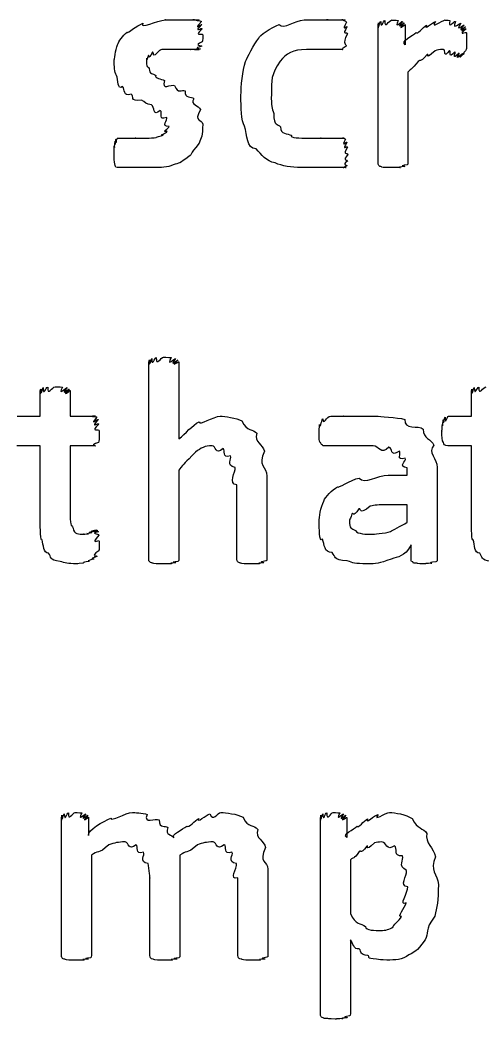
# Model space of a CAD drawing. Header units: millimetres. Extents: x 0 to 216, y 0 to 279.
# Drawn here: x 82.44 to 87.97, y 142.21 to 154.15 of the extents above; entities that cross this region are included whole.
import ezdxf

# ---------------------------------------------------------------- set-up
doc = ezdxf.new("R2010")
doc.units = ezdxf.units.MM
doc.layers.get('0').update_dxf_attribs({"linetype": 'CONTINUOUS'})

msp = doc.modelspace()

# ---------------------------------------------------------------- linework, layer by layer
at = {"color": 0}
for p, q in [((86.7255, 152.443), (86.7255, 154.097)), ((87.0507, 154.097), (87.0507, 153.854)), ((87.7838, 153.914), (87.7838, 153.914)), ((87.0839, 153.529), (87.0839, 152.443)), ((84.6282, 152.906), (84.6282, 152.906)), ((86.3646, 152.542), (86.3646, 152.542)), ((83.9844, 147.706), (83.9844, 150.066)), ((84.3428, 150.066), (84.3428, 149.145)), ((82.6851, 149.415), (82.6851, 149.724)), ((83.0432, 149.724), (83.0432, 149.415)), ((87.8431, 149.415), (87.8431, 149.724)), ((82.4096, 149.415), (82.6851, 149.415)), ((83.0432, 149.415), (83.3466, 149.415)), ((87.5676, 149.415), (87.8431, 149.415)), ((82.6851, 149.062), (82.4039, 149.062)), ((82.6851, 148.169), (82.6851, 149.062)), ((83.3466, 149.062), (83.0432, 149.062)), ((83.0432, 149.062), (83.0432, 148.291)), ((87.8431, 149.062), (87.5619, 149.062)), ((87.8431, 148.169), (87.8431, 149.062)), ((84.3428, 148.77), (84.3428, 147.706)), ((86.8482, 148.71), (87.074, 148.71)), ((87.074, 148.71), (87.074, 148.798)), ((87.4324, 148.803), (87.4324, 147.706)), ((85.0374, 147.706), (85.0374, 148.594)), ((85.3955, 148.699), (85.3955, 147.706)), ((87.074, 148.357), (86.837, 148.357)), ((87.074, 148.147), (87.074, 148.357)), ((83.3907, 147.921), (83.3907, 147.921)), ((87.1238, 147.706), (87.1238, 147.877)), ((82.9388, 142.969), (82.9388, 144.622)), ((83.2637, 144.622), (83.2637, 144.402)), ((86.0365, 142.269), (86.0365, 144.617)), ((86.3505, 144.617), (86.3505, 144.38)), ((83.2968, 144.165), (83.2968, 142.969)), ((84.3552, 144.165), (84.3552, 142.969)), ((86.3946, 144.11), (86.3946, 143.47)), ((85.4082, 144), (85.4082, 142.969)), ((83.9971, 142.969), (83.9971, 143.895)), ((85.0498, 142.969), (85.0498, 143.895)), ((87.4476, 143.818), (87.4476, 143.818)), ((87.0839, 143.79), (87.0839, 143.79)), ((86.3946, 143.156), (86.3946, 142.269))]:
    msp.add_line(p, q, dxfattribs=at)
for points in [[(83.724, 154.008), (83.724, 153.982), (83.8369, 154.087), (83.9114, 154.113)], [(83.9114, 154.113), (83.8743, 154.033), (84.0782, 154.152), (84.1816, 154.152)], [(84.1816, 154.152), (84.1389, 154.152), (84.2698, 154.152), (84.3139, 154.152)], [(84.3139, 154.152), (84.3442, 154.152), (84.3979, 154.152), (84.4352, 154.152)], [(84.4352, 154.152), (84.4187, 154.152), (84.5026, 154.152), (84.5287, 154.152)], [(84.5287, 154.152), (84.4695, 154.152), (84.5728, 154.152), (84.5841, 154.152)], [(84.5841, 154.152), (84.4959, 154.152), (84.6074, 154.146), (84.6116, 154.135)], [(84.6116, 154.135), (84.5026, 154.011), (84.6169, 154.11), (84.6169, 154.097)], [(84.6169, 154.097), (84.5069, 153.986), (84.6226, 154.069), (84.6226, 154.047)], [(85.3006, 153.936), (85.2978, 153.964), (85.4509, 154.063), (85.543, 154.097)], [(85.543, 154.097), (85.5998, 154.033), (85.7331, 154.152), (85.8407, 154.152)], [(85.8407, 154.152), (85.8753, 154.152), (85.9413, 154.152), (85.9896, 154.152)], [(85.9896, 154.152), (85.9744, 154.152), (86.0859, 154.152), (86.1275, 154.152)], [(86.1275, 154.152), (86.0559, 154.152), (86.2044, 154.152), (86.2376, 154.152)], [(86.2376, 154.152), (86.239, 154.152), (86.2926, 154.152), (86.3039, 154.152)], [(86.3039, 154.152), (86.2651, 154.152), (86.3272, 154.152), (86.3314, 154.152)], [(86.3314, 154.152), (86.2764, 154.152), (86.3438, 154.142), (86.348, 154.124)], [(86.348, 154.124), (86.2831, 154), (86.3533, 154.091), (86.3533, 154.069)], [(86.7255, 154.097), (86.7255, 154.004), (86.7269, 154.11), (86.7311, 154.118)], [(86.7311, 154.118), (86.7322, 154.019), (86.7435, 154.131), (86.7586, 154.135)], [(86.7586, 154.135), (86.7615, 154.03), (86.789, 154.146), (86.808, 154.146)], [(86.808, 154.146), (86.8027, 154.033), (86.8578, 154.152), (86.8909, 154.152)], [(86.8909, 154.152), (86.8645, 154.152), (86.946, 154.149), (86.9678, 154.146)], [(86.9678, 154.146), (86.9086, 154.03), (87.0066, 154.142), (87.0176, 154.135)], [(87.0176, 154.135), (86.9308, 154.019), (87.0356, 154.125), (87.0398, 154.118)], [(87.0398, 154.118), (86.9417, 154.004), (87.0507, 154.103), (87.0507, 154.097)], [(87.183, 154.003), (87.1911, 153.971), (87.267, 154.069), (87.3044, 154.091)], [(87.3044, 154.091), (87.2656, 154.015), (87.3774, 154.127), (87.4145, 154.135)], [(87.4145, 154.135), (87.3428, 154.033), (87.4931, 154.152), (87.5302, 154.152)], [(87.5302, 154.152), (87.5111, 154.152), (87.5633, 154.149), (87.5852, 154.146)], [(87.5852, 154.146), (87.5552, 154.03), (87.6293, 154.142), (87.6515, 154.135)], [(87.6515, 154.135), (87.6032, 154.015), (87.6984, 154.12), (87.7175, 154.113)], [(87.7175, 154.113), (87.6406, 154), (87.7478, 154.098), (87.7563, 154.091)], [(87.7563, 154.091), (87.6543, 153.986), (87.7686, 154.076), (87.7729, 154.069)], [(83.6083, 153.854), (83.6207, 153.894), (83.6718, 153.964), (83.724, 154.008)], [(84.6226, 154.047), (84.5097, 153.945), (84.6282, 154.004), (84.6282, 153.975)], [(84.6282, 153.975), (84.6282, 153.887), (84.6254, 153.917), (84.6226, 153.892)], [(86.3533, 154.069), (86.2873, 153.956), (86.3589, 154.019), (86.3589, 153.986)], [(86.3589, 153.986), (86.2873, 153.854), (86.3533, 153.866), (86.3424, 153.837)], [(87.0507, 153.854), (86.9901, 153.898), (87.1418, 153.966), (87.183, 154.003)], [(87.7729, 154.069), (87.6625, 153.975), (87.7782, 154.058), (87.7782, 154.047)], [(87.7782, 154.047), (87.6653, 153.953), (87.7838, 154.019), (87.7838, 153.997)], [(87.7838, 153.997), (87.7838, 153.912), (87.7838, 153.95), (87.7838, 153.914)], [(83.5699, 153.672), (83.5699, 153.662), (83.5822, 153.799), (83.6083, 153.854)], [(84.6226, 153.892), (84.5069, 153.839), (84.6197, 153.851), (84.6169, 153.837)], [(85.1408, 153.656), (85.1627, 153.7), (85.2343, 153.862), (85.3006, 153.936)], [(87.7838, 153.914), (87.7838, 153.843), (87.7838, 153.854), (87.7838, 153.832)], [(83.9777, 153.732), (83.9474, 153.625), (83.9611, 153.708), (83.9611, 153.694)], [(84.0274, 153.766), (83.9692, 153.651), (83.9886, 153.746), (83.9777, 153.732)], [(84.11, 153.788), (84.0133, 153.669), (84.0493, 153.777), (84.0274, 153.766)], [(84.2313, 153.799), (84.0839, 153.799), (84.1456, 153.795), (84.11, 153.788)], [(84.3689, 153.799), (84.2973, 153.799), (84.2821, 153.799), (84.2313, 153.799)], [(84.4737, 153.799), (84.3774, 153.799), (84.4091, 153.799), (84.3689, 153.799)], [(84.5453, 153.799), (84.4367, 153.799), (84.5026, 153.799), (84.4737, 153.799)], [(84.5841, 153.799), (84.4737, 153.799), (84.5633, 153.799), (84.5453, 153.799)], [(84.6007, 153.804), (84.4875, 153.799), (84.5908, 153.799), (84.5841, 153.799)], [(84.6169, 153.837), (84.4984, 153.81), (84.6074, 153.811), (84.6007, 153.804)], [(85.8682, 153.799), (85.7056, 153.799), (85.6273, 153.752), (85.5543, 153.661)], [(86.0393, 153.799), (85.9084, 153.799), (85.9345, 153.799), (85.8682, 153.799)], [(86.1603, 153.799), (86.1219, 153.799), (86.0859, 153.799), (86.0393, 153.799)], [(86.2485, 153.799), (86.1907, 153.799), (86.1963, 153.799), (86.1603, 153.799)], [(86.3039, 153.799), (86.2348, 153.799), (86.2707, 153.799), (86.2485, 153.799)], [(86.3424, 153.837), (86.2651, 153.799), (86.3177, 153.799), (86.3039, 153.799)], [(87.3153, 153.738), (87.2024, 153.622), (87.2451, 153.691), (87.2049, 153.656)], [(87.4088, 153.782), (87.2684, 153.662), (87.3485, 153.76), (87.3153, 153.738)], [(87.5083, 153.799), (87.449, 153.799), (87.442, 153.793), (87.4088, 153.782)], [(87.5799, 153.788), (87.5083, 153.68), (87.533, 153.799), (87.5083, 153.799)], [(87.6459, 153.771), (87.5552, 153.669), (87.6046, 153.784), (87.5799, 153.788)], [(87.6956, 153.755), (87.5923, 153.658), (87.6639, 153.767), (87.6459, 153.771)], [(87.7341, 153.749), (87.6212, 153.647), (87.7094, 153.75), (87.6956, 153.755)], [(87.7563, 153.755), (87.6434, 153.647), (87.7454, 153.749), (87.7341, 153.749)], [(87.7729, 153.782), (87.6543, 153.658), (87.763, 153.761), (87.7563, 153.755)], [(87.7838, 153.832), (87.7838, 153.799), (87.7796, 153.793), (87.7729, 153.782)], [(83.5974, 153.49), (83.5699, 153.526), (83.5699, 153.602), (83.5699, 153.672)], [(83.9611, 153.694), (83.9474, 153.563), (83.9692, 153.606), (83.9886, 153.573)], [(85.0858, 153.247), (85.0858, 153.358), (85.1034, 153.545), (85.1408, 153.656)], [(85.5543, 153.661), (85.4452, 153.497), (85.4495, 153.436), (85.4495, 153.264)], [(87.2049, 153.656), (87.1252, 153.552), (87.128, 153.58), (87.0839, 153.529)], [(83.669, 153.358), (83.6055, 153.305), (83.6154, 153.438), (83.5974, 153.49)], [(83.9886, 153.573), (83.9886, 153.501), (84.0355, 153.515), (84.0659, 153.49)], [(84.0659, 153.49), (84.0507, 153.453), (84.1333, 153.447), (84.1707, 153.429)], [(84.1707, 153.429), (84.128, 153.299), (84.2504, 153.391), (84.292, 153.369)], [(84.292, 153.369), (84.3305, 153.259), (84.3774, 153.327), (84.4187, 153.303)], [(83.7738, 153.264), (83.669, 153.232), (83.7022, 153.32), (83.669, 153.358)], [(83.8951, 153.192), (83.7463, 153.181), (83.8137, 153.238), (83.7738, 153.264)], [(84.4187, 153.303), (84.4102, 153.206), (84.4931, 153.245), (84.5234, 153.209)], [(85.1299, 152.884), (85.0858, 152.942), (85.0858, 153.111), (85.0858, 153.247)], [(85.4495, 153.264), (85.4452, 153.118), (85.4576, 153.099), (85.477, 153.033)], [(84.0161, 153.137), (83.9474, 153.14), (83.9392, 153.173), (83.8951, 153.192)], [(84.1209, 153.071), (84.0246, 152.986), (84.0564, 153.118), (84.0161, 153.137)], [(84.5234, 153.209), (84.4737, 153.137), (84.5813, 153.133), (84.6007, 153.082)], [(84.1982, 152.988), (84.0878, 152.939), (84.1541, 153.049), (84.1209, 153.071)], [(84.6007, 153.082), (84.5097, 152.92), (84.6282, 152.975), (84.6282, 152.906)], [(85.477, 153.033), (85.4826, 152.873), (85.5225, 152.917), (85.5595, 152.873)], [(84.2257, 152.878), (84.1237, 152.876), (84.2162, 152.958), (84.1982, 152.988)], [(84.6282, 152.906), (84.6282, 152.765), (84.613, 152.746), (84.5841, 152.68)], [(85.2674, 152.613), (85.1475, 152.611), (85.1627, 152.776), (85.1299, 152.884)], [(84.0715, 152.746), (84.055, 152.751), (84.1319, 152.762), (84.1541, 152.774)], [(84.1541, 152.774), (84.099, 152.774), (84.1925, 152.798), (84.2038, 152.818)], [(84.2038, 152.818), (84.1237, 152.809), (84.2257, 152.856), (84.2257, 152.878)], [(85.5595, 152.873), (85.5557, 152.785), (85.6396, 152.795), (85.6918, 152.774)], [(85.6918, 152.774), (85.6615, 152.74), (85.8075, 152.74), (85.8739, 152.74)], [(83.5699, 152.647), (83.5723, 152.582), (83.5766, 152.687), (83.5808, 152.702)], [(83.5699, 152.564), (83.5699, 152.538), (83.5699, 152.625), (83.5699, 152.647)], [(83.5808, 152.702), (83.5808, 152.611), (83.5875, 152.725), (83.5918, 152.729)], [(83.5918, 152.729), (83.5875, 152.622), (83.6002, 152.74), (83.6083, 152.74)], [(83.6083, 152.74), (83.6055, 152.74), (83.633, 152.74), (83.6524, 152.74)], [(83.6524, 152.74), (83.6468, 152.74), (83.6979, 152.74), (83.724, 152.74)], [(83.724, 152.74), (83.7022, 152.74), (83.7875, 152.74), (83.8288, 152.74)], [(83.8288, 152.74), (83.7819, 152.74), (83.9142, 152.74), (83.9668, 152.74)], [(83.9668, 152.74), (83.9914, 152.74), (84.0412, 152.742), (84.0715, 152.746)], [(84.5841, 152.68), (84.4543, 152.52), (84.5178, 152.564), (84.4628, 152.52)], [(85.8739, 152.74), (85.9123, 152.74), (85.9966, 152.74), (86.0446, 152.74)], [(86.0446, 152.74), (86.0076, 152.74), (86.1342, 152.74), (86.1716, 152.74)], [(86.1716, 152.74), (86.1991, 152.74), (86.2376, 152.74), (86.2598, 152.74)], [(86.2598, 152.74), (86.2461, 152.74), (86.3053, 152.74), (86.3205, 152.74)], [(86.3205, 152.74), (86.2679, 152.74), (86.3328, 152.736), (86.3367, 152.729)], [(86.3367, 152.729), (86.2789, 152.608), (86.3494, 152.709), (86.3533, 152.691)], [(86.3533, 152.691), (86.2873, 152.575), (86.3589, 152.655), (86.3589, 152.63)], [(83.5752, 152.432), (83.5699, 152.45), (83.5699, 152.509), (83.5699, 152.564)], [(85.4936, 152.443), (85.386, 152.465), (85.3295, 152.539), (85.2674, 152.613)], [(86.3589, 152.63), (86.2902, 152.523), (86.3646, 152.575), (86.3646, 152.542)], [(86.3646, 152.542), (86.2902, 152.461), (86.3618, 152.487), (86.3589, 152.465)], [(83.6027, 152.388), (83.5808, 152.388), (83.5822, 152.401), (83.5752, 152.432)], [(84.2754, 152.421), (84.2049, 152.388), (84.128, 152.388), (84.0437, 152.388)], [(84.4628, 152.52), (84.3485, 152.432), (84.3485, 152.443), (84.2754, 152.421)], [(85.8075, 152.388), (85.6837, 152.388), (85.5846, 152.406), (85.4936, 152.443)], [(86.3533, 152.41), (86.2831, 152.388), (86.3494, 152.388), (86.3424, 152.388)], [(86.3589, 152.465), (86.2873, 152.417), (86.3561, 152.423), (86.3533, 152.41)], [(86.7311, 152.421), (86.7255, 152.417), (86.7255, 152.435), (86.7255, 152.443)], [(86.7586, 152.399), (86.7364, 152.401), (86.7378, 152.412), (86.7311, 152.421)], [(87.0726, 152.421), (86.9527, 152.401), (87.0589, 152.406), (87.0451, 152.399)], [(87.0839, 152.443), (87.0811, 152.417), (87.0797, 152.428), (87.0726, 152.421)], [(83.6634, 152.388), (83.6055, 152.388), (83.6164, 152.388), (83.6027, 152.388)], [(83.7572, 152.388), (83.6581, 152.388), (83.6884, 152.388), (83.6634, 152.388)], [(83.8895, 152.388), (83.735, 152.388), (83.7971, 152.388), (83.7572, 152.388)], [(84.0437, 152.388), (83.9474, 152.388), (83.9364, 152.388), (83.8895, 152.388)], [(85.9677, 152.388), (85.8573, 152.388), (85.8629, 152.388), (85.8075, 152.388)], [(86.1162, 152.388), (85.9635, 152.388), (86.0227, 152.388), (85.9677, 152.388)], [(86.2376, 152.388), (86.173, 152.388), (86.1632, 152.388), (86.1162, 152.388)], [(86.3148, 152.388), (86.2432, 152.388), (86.2736, 152.388), (86.2376, 152.388)], [(86.3424, 152.388), (86.2722, 152.388), (86.3286, 152.388), (86.3148, 152.388)], [(86.8137, 152.388), (86.7615, 152.39), (86.7724, 152.394), (86.7586, 152.399)], [(86.9019, 152.388), (86.8094, 152.388), (86.8384, 152.388), (86.8137, 152.388)], [(86.9901, 152.388), (86.8796, 152.388), (86.9379, 152.388), (86.9019, 152.388)], [(87.0451, 152.399), (86.9266, 152.39), (87.0148, 152.39), (86.9901, 152.388)], [(83.9844, 150.066), (83.9844, 149.973), (83.9858, 150.079), (83.99, 150.088)], [(83.99, 150.088), (83.9957, 149.988), (84.0066, 150.1), (84.0176, 150.104)], [(84.0176, 150.104), (84.0204, 149.999), (84.0507, 150.115), (84.0726, 150.115)], [(84.0726, 150.115), (84.0687, 150.002), (84.128, 150.121), (84.1608, 150.121)], [(84.1608, 150.121), (84.1389, 150.121), (84.2271, 150.118), (84.249, 150.115)], [(84.249, 150.115), (84.1858, 149.999), (84.2931, 150.111), (84.3044, 150.104)], [(84.3044, 150.104), (84.2119, 149.988), (84.3276, 150.095), (84.3319, 150.088)], [(84.3319, 150.088), (84.2229, 149.977), (84.3428, 150.077), (84.3428, 150.066)], [(82.6851, 149.724), (82.6851, 149.625), (82.6865, 149.732), (82.6904, 149.74)], [(82.6904, 149.74), (82.6961, 149.638), (82.707, 149.753), (82.7183, 149.757)], [(82.7183, 149.757), (82.7207, 149.647), (82.7511, 149.762), (82.7733, 149.762)], [(82.7733, 149.762), (82.7691, 149.649), (82.8283, 149.768), (82.8615, 149.768)], [(82.8615, 149.768), (82.8393, 149.768), (82.9275, 149.765), (82.9497, 149.762)], [(82.9497, 149.762), (82.8862, 149.647), (82.9938, 149.76), (83.0047, 149.757)], [(83.0047, 149.757), (82.9123, 149.638), (83.028, 149.747), (83.0322, 149.74)], [(83.0322, 149.74), (82.9236, 149.625), (83.0432, 149.727), (83.0432, 149.724)], [(87.8431, 149.724), (87.8431, 149.625), (87.8445, 149.732), (87.8487, 149.74)], [(87.8487, 149.74), (87.854, 149.638), (87.8649, 149.753), (87.8762, 149.757)], [(87.8762, 149.757), (87.8787, 149.647), (87.909, 149.762), (87.9313, 149.762)], [(87.9313, 149.762), (87.927, 149.649), (87.9863, 149.768), (88.0195, 149.768)], [(83.3466, 149.415), (83.2499, 149.415), (83.3589, 149.411), (83.3632, 149.404)], [(83.3632, 149.404), (83.2612, 149.286), (83.3755, 149.39), (83.3797, 149.377)], [(83.3797, 149.377), (83.2693, 149.257), (83.385, 149.344), (83.385, 149.321)], [(83.385, 149.321), (83.2721, 149.213), (83.3907, 149.272), (83.3907, 149.239)], [(84.3428, 149.145), (84.4215, 149.208), (84.504, 149.305), (84.5855, 149.349)], [(84.5855, 149.349), (84.5866, 149.297), (84.7535, 149.415), (84.8388, 149.415)], [(84.8388, 149.415), (84.8914, 149.415), (85.0276, 149.396), (85.0981, 149.36)], [(85.0981, 149.36), (85.1531, 149.224), (85.2304, 149.273), (85.2745, 149.211)], [(86.0213, 149.217), (86.0213, 149.208), (86.0227, 149.294), (86.0266, 149.316)], [(86.0266, 149.316), (86.0323, 149.253), (86.046, 149.36), (86.0654, 149.382)], [(86.0654, 149.382), (86.0683, 149.297), (86.1148, 149.415), (86.1589, 149.415)], [(86.1589, 149.415), (86.1565, 149.415), (86.2542, 149.415), (86.3134, 149.415)], [(86.3134, 149.415), (86.275, 149.415), (86.4348, 149.415), (86.5008, 149.415)], [(86.5008, 149.415), (86.5283, 149.415), (86.6401, 149.415), (86.7103, 149.415)], [(86.7103, 149.415), (86.7297, 149.415), (86.9541, 149.401), (87.0465, 149.377)], [(87.0465, 149.377), (87.0313, 149.246), (87.212, 149.312), (87.267, 149.261)], [(87.4903, 149.239), (87.4903, 149.213), (87.4917, 149.299), (87.4959, 149.321)], [(87.4959, 149.321), (87.497, 149.257), (87.5026, 149.362), (87.5069, 149.377)], [(87.5069, 149.377), (87.5083, 149.286), (87.5206, 149.4), (87.5288, 149.404)], [(87.5288, 149.404), (87.5259, 149.297), (87.5524, 149.415), (87.5676, 149.415)], [(83.3907, 149.239), (83.3907, 149.117), (83.3864, 149.13), (83.3797, 149.101)], [(85.2745, 149.211), (85.2413, 149.102), (85.3489, 149.08), (85.368, 148.996)], [(86.0213, 149.151), (86.0213, 149.142), (86.0213, 149.195), (86.0213, 149.217)], [(87.267, 149.261), (87.2628, 149.142), (87.3675, 149.145), (87.3936, 149.068)], [(87.5069, 149.101), (87.4903, 149.117), (87.4903, 149.175), (87.4903, 149.239)], [(83.3797, 149.101), (83.2584, 149.062), (83.3603, 149.062), (83.3466, 149.062)], [(84.7397, 149.062), (84.6571, 149.062), (84.6074, 149.036), (84.5414, 148.985)], [(84.872, 149.029), (84.7743, 148.944), (84.7908, 149.062), (84.7397, 149.062)], [(86.0379, 149.101), (86.0242, 149.102), (86.0242, 149.131), (86.0213, 149.151)], [(86.0598, 149.073), (86.0393, 149.076), (86.0446, 149.09), (86.0379, 149.101)], [(86.0873, 149.062), (86.0545, 149.062), (86.0668, 149.065), (86.0598, 149.073)], [(86.1589, 149.062), (86.0792, 149.062), (86.1011, 149.062), (86.0873, 149.062)], [(86.2803, 149.062), (86.1452, 149.062), (86.1921, 149.062), (86.1589, 149.062)], [(86.4457, 149.062), (86.3589, 149.062), (86.3272, 149.062), (86.2803, 149.062)], [(86.6662, 149.062), (86.487, 149.062), (86.5117, 149.062), (86.4457, 149.062)], [(86.8535, 149.046), (86.7601, 148.944), (86.7392, 149.062), (86.6662, 149.062)], [(87.3936, 149.068), (87.3139, 148.988), (87.4324, 148.903), (87.4324, 148.803)], [(87.5619, 149.062), (87.515, 149.062), (87.5206, 149.075), (87.5069, 149.101)], [(84.5414, 148.985), (84.4102, 148.845), (84.4116, 148.865), (84.3428, 148.77)], [(84.9602, 148.941), (84.8473, 148.904), (84.908, 149.01), (84.872, 149.029)], [(85.368, 148.996), (85.277, 148.82), (85.3955, 148.816), (85.3955, 148.699)], [(86.9805, 148.996), (86.862, 148.922), (86.9047, 149.035), (86.8535, 149.046)], [(87.0521, 148.913), (86.928, 148.878), (87.0133, 148.974), (86.9805, 148.996)], [(85.0152, 148.803), (84.8953, 148.827), (84.9849, 148.904), (84.9602, 148.941)], [(87.074, 148.798), (86.9583, 148.812), (87.0659, 148.88), (87.0521, 148.913)], [(85.0374, 148.594), (84.9217, 148.602), (85.029, 148.751), (85.0152, 148.803)], [(86.5008, 148.676), (86.5614, 148.591), (86.7184, 148.71), (86.8482, 148.71)], [(86.2418, 148.572), (86.2376, 148.547), (86.3974, 148.655), (86.5008, 148.676)], [(86.0764, 148.401), (86.0986, 148.456), (86.1716, 148.528), (86.2418, 148.572)], [(86.0213, 148.159), (86.0213, 148.198), (86.0393, 148.331), (86.0764, 148.401)], [(86.837, 148.357), (86.7227, 148.357), (86.6909, 148.351), (86.6331, 148.34)], [(83.0432, 148.291), (83.0407, 148.099), (83.0545, 148.123), (83.0763, 148.076)], [(86.4126, 148.247), (86.3808, 148.143), (86.385, 148.198), (86.385, 148.169)], [(86.4955, 148.307), (86.4182, 148.191), (86.4306, 148.271), (86.4126, 148.247)], [(86.6331, 148.34), (86.4912, 148.22), (86.5311, 148.321), (86.4955, 148.307)], [(82.707, 147.938), (82.6851, 147.908), (82.6851, 148.081), (82.6851, 148.169)], [(86.0598, 147.943), (86.0213, 147.908), (86.0213, 148.077), (86.0213, 148.159)], [(86.385, 148.169), (86.3808, 148.062), (86.4087, 148.077), (86.4567, 148.048)], [(86.8758, 148.037), (86.8881, 148.051), (87.0038, 148.099), (87.074, 148.147)], [(87.8649, 147.938), (87.8431, 147.908), (87.8431, 148.081), (87.8431, 148.169)], [(83.0763, 148.076), (83.0887, 148.004), (83.1455, 148.004), (83.2086, 148.004)], [(83.2086, 148.004), (83.173, 148.004), (83.2485, 148.005), (83.2637, 148.01)], [(83.2637, 148.01), (83.2033, 148.015), (83.2915, 148.022), (83.3025, 148.026)], [(83.3025, 148.026), (83.228, 148.026), (83.3272, 148.039), (83.3356, 148.042)], [(83.3356, 148.042), (83.2474, 148.037), (83.3547, 148.054), (83.3632, 148.054)], [(83.3632, 148.054), (83.2584, 148.037), (83.3699, 148.051), (83.3741, 148.048)], [(83.3741, 148.048), (83.2651, 148.033), (83.3797, 148.042), (83.3797, 148.032)], [(83.3797, 148.032), (83.2693, 148.015), (83.385, 148.011), (83.385, 147.993)], [(83.385, 147.993), (83.2721, 147.861), (83.3907, 147.95), (83.3907, 147.921)], [(86.4567, 148.048), (86.4803, 148.004), (86.5794, 148.004), (86.6719, 148.004)], [(86.6719, 148.004), (86.6454, 148.004), (86.8123, 148.015), (86.8758, 148.037)], [(82.7842, 147.778), (82.7183, 147.779), (82.725, 147.875), (82.707, 147.938)], [(83.3907, 147.921), (83.3907, 147.784), (83.3878, 147.835), (83.385, 147.806)], [(86.1755, 147.784), (86.0764, 147.784), (86.0887, 147.88), (86.0598, 147.943)], [(87.1238, 147.877), (87.0356, 147.724), (86.9692, 147.742), (86.8811, 147.706)], [(87.9422, 147.778), (87.8762, 147.779), (87.8829, 147.875), (87.8649, 147.938)], [(82.9222, 147.679), (82.7871, 147.691), (82.8202, 147.734), (82.7842, 147.778)], [(83.385, 147.806), (83.2651, 147.724), (83.3741, 147.753), (83.3632, 147.739)], [(86.3575, 147.684), (86.1755, 147.695), (86.2266, 147.739), (86.1755, 147.784)], [(88.0801, 147.679), (87.945, 147.691), (87.9782, 147.734), (87.9422, 147.778)], [(83.1152, 147.651), (83.0157, 147.651), (82.9772, 147.66), (82.9222, 147.679)], [(83.1921, 147.657), (83.1152, 147.651), (83.1398, 147.651), (83.1152, 147.651)], [(83.2637, 147.679), (83.166, 147.662), (83.2171, 147.664), (83.1921, 147.657)], [(83.3244, 147.706), (83.21, 147.676), (83.2859, 147.686), (83.2637, 147.679)], [(83.3632, 147.739), (83.2474, 147.698), (83.3423, 147.718), (83.3244, 147.706)], [(83.99, 147.679), (83.9844, 147.676), (83.9844, 147.695), (83.9844, 147.706)], [(84.0176, 147.662), (83.9957, 147.665), (83.9971, 147.675), (83.99, 147.679)], [(84.0726, 147.651), (84.0204, 147.654), (84.0313, 147.658), (84.0176, 147.662)], [(84.1608, 147.651), (84.0687, 147.651), (84.0976, 147.651), (84.0726, 147.651)], [(84.249, 147.651), (84.1389, 147.651), (84.1968, 147.651), (84.1608, 147.651)], [(84.3044, 147.662), (84.1858, 147.654), (84.274, 147.654), (84.249, 147.651)], [(84.3319, 147.679), (84.2119, 147.665), (84.3181, 147.669), (84.3044, 147.662)], [(84.3428, 147.706), (84.34, 147.676), (84.3386, 147.686), (84.3319, 147.679)], [(85.0427, 147.679), (85.0388, 147.676), (85.0374, 147.695), (85.0374, 147.706)], [(85.0706, 147.662), (85.0498, 147.665), (85.0498, 147.675), (85.0427, 147.679)], [(85.1256, 147.651), (85.0759, 147.654), (85.0844, 147.658), (85.0706, 147.662)], [(85.2191, 147.651), (85.1228, 147.651), (85.1503, 147.651), (85.1256, 147.651)], [(85.302, 147.651), (85.193, 147.651), (85.2523, 147.651), (85.2191, 147.651)], [(85.3571, 147.662), (85.2413, 147.654), (85.3267, 147.654), (85.302, 147.651)], [(85.3846, 147.684), (85.266, 147.665), (85.3708, 147.669), (85.3571, 147.662)], [(85.3955, 147.706), (85.3955, 147.68), (85.3916, 147.691), (85.3846, 147.684)], [(86.5999, 147.651), (86.4362, 147.651), (86.4306, 147.662), (86.3575, 147.684)], [(86.8811, 147.706), (86.7406, 147.651), (86.6994, 147.651), (86.5999, 147.651)], [(87.1403, 147.673), (87.1086, 147.673), (87.1238, 147.691), (87.1238, 147.706)], [(87.1897, 147.657), (87.1305, 147.658), (87.1513, 147.665), (87.1403, 147.673)], [(87.2779, 147.651), (87.1746, 147.651), (87.212, 147.653), (87.1897, 147.657)], [(87.3661, 147.657), (87.2518, 147.651), (87.3181, 147.651), (87.2779, 147.651)], [(87.4159, 147.673), (87.2917, 147.658), (87.3883, 147.66), (87.3661, 147.657)], [(87.4324, 147.706), (87.4324, 147.673), (87.4268, 147.68), (87.4159, 147.673)], [(82.9388, 144.622), (82.9388, 144.53), (82.9398, 144.636), (82.9441, 144.645)], [(82.9441, 144.645), (82.9455, 144.545), (82.9564, 144.657), (82.9716, 144.661)], [(82.9716, 144.661), (82.9744, 144.556), (83.0019, 144.672), (83.0213, 144.672)], [(83.0213, 144.672), (83.0157, 144.559), (83.0711, 144.677), (83.1039, 144.677)], [(83.1039, 144.677), (83.0778, 144.677), (83.1592, 144.675), (83.1811, 144.672)], [(83.1811, 144.672), (83.1219, 144.556), (83.2196, 144.668), (83.2309, 144.661)], [(83.2309, 144.661), (83.1441, 144.545), (83.2485, 144.651), (83.2527, 144.645)], [(83.2527, 144.645), (83.155, 144.53), (83.2637, 144.629), (83.2637, 144.622)], [(83.5283, 144.611), (83.5339, 144.559), (83.6993, 144.677), (83.7875, 144.677)], [(83.7875, 144.677), (83.8055, 144.677), (83.9114, 144.669), (83.9639, 144.655)], [(83.9639, 144.655), (83.9114, 144.53), (84.0659, 144.618), (84.1072, 144.589)], [(84.5813, 144.606), (84.5481, 144.537), (84.6695, 144.65), (84.7136, 144.661)], [(84.7136, 144.661), (84.7535, 144.559), (84.8018, 144.677), (84.8459, 144.677)], [(84.8459, 144.677), (84.9037, 144.677), (85.0403, 144.658), (85.1105, 144.622)], [(86.0365, 144.617), (86.0365, 144.534), (86.0379, 144.64), (86.0418, 144.645)], [(86.0418, 144.645), (86.0432, 144.545), (86.0531, 144.657), (86.064, 144.661)], [(86.064, 144.661), (86.0697, 144.556), (86.0944, 144.672), (86.1138, 144.672)], [(86.1138, 144.672), (86.1095, 144.559), (86.1603, 144.677), (86.1907, 144.677)], [(86.1907, 144.677), (86.1716, 144.677), (86.2485, 144.675), (86.2679, 144.672)], [(86.2679, 144.672), (86.2087, 144.556), (86.3011, 144.668), (86.312, 144.661)], [(86.312, 144.661), (86.2348, 144.545), (86.3353, 144.651), (86.3395, 144.645)], [(86.3395, 144.645), (86.2461, 144.53), (86.3505, 144.628), (86.3505, 144.617)], [(86.5988, 144.6), (86.5724, 144.534), (86.6842, 144.645), (86.7255, 144.655)], [(86.7255, 144.655), (86.6567, 144.559), (86.8151, 144.677), (86.8634, 144.677)], [(86.8634, 144.677), (86.9294, 144.677), (87.0589, 144.653), (87.1333, 144.606)], [(83.2637, 144.402), (83.2474, 144.471), (83.4429, 144.567), (83.5283, 144.611)], [(84.1072, 144.589), (84.11, 144.475), (84.1816, 144.531), (84.2119, 144.496)], [(84.4381, 144.512), (84.4599, 144.49), (84.5372, 144.584), (84.5813, 144.606)], [(85.1105, 144.622), (85.1655, 144.486), (85.2428, 144.536), (85.2868, 144.473)], [(86.4775, 144.512), (86.4884, 144.486), (86.5572, 144.578), (86.5988, 144.6)], [(87.1333, 144.606), (87.194, 144.468), (87.2656, 144.501), (87.3097, 144.424)], [(84.2119, 144.496), (84.1692, 144.402), (84.2641, 144.418), (84.2836, 144.374)], [(84.2836, 144.374), (84.2423, 144.413), (84.3897, 144.475), (84.4381, 144.512)], [(85.2868, 144.473), (85.2537, 144.365), (85.3613, 144.343), (85.3803, 144.259)], [(86.3505, 144.38), (86.2902, 144.413), (86.4362, 144.475), (86.4775, 144.512)], [(87.3097, 144.424), (87.285, 144.314), (87.3926, 144.254), (87.4145, 144.148)], [(83.5064, 144.292), (83.3713, 144.166), (83.3741, 144.231), (83.2968, 144.165)], [(83.6993, 144.325), (83.6179, 144.325), (83.5723, 144.314), (83.5064, 144.292)], [(83.8316, 144.292), (83.7325, 144.206), (83.7501, 144.325), (83.6993, 144.325)], [(83.9198, 144.204), (83.8055, 144.166), (83.8673, 144.272), (83.8316, 144.292)], [(84.5647, 144.292), (84.4296, 144.166), (84.4324, 144.231), (84.3552, 144.165)], [(84.752, 144.325), (84.6723, 144.325), (84.6268, 144.314), (84.5647, 144.292)], [(84.8843, 144.292), (84.7866, 144.206), (84.8032, 144.325), (84.752, 144.325)], [(84.9782, 144.204), (84.8639, 144.166), (84.9242, 144.272), (84.8843, 144.292)], [(86.6814, 144.314), (86.5547, 144.192), (86.6221, 144.293), (86.5932, 144.275)], [(86.7696, 144.325), (86.7311, 144.325), (86.7103, 144.321), (86.6814, 144.314)], [(86.9237, 144.28), (86.8218, 144.206), (86.8317, 144.325), (86.7696, 144.325)], [(83.9749, 144.066), (83.8535, 144.089), (83.9445, 144.166), (83.9198, 144.204)], [(85.0332, 144.066), (84.9119, 144.089), (85.0029, 144.166), (84.9782, 144.204)], [(85.3803, 144.259), (85.2897, 144.082), (85.4082, 144.09), (85.4082, 144)], [(86.4994, 144.209), (86.4291, 144.104), (86.4306, 144.15), (86.3946, 144.11)], [(86.5932, 144.275), (86.4955, 144.159), (86.5325, 144.238), (86.4994, 144.209)], [(87.0176, 144.159), (86.9033, 144.148), (86.964, 144.25), (86.9237, 144.28)], [(83.9971, 143.895), (83.9971, 143.865), (83.9886, 144.013), (83.9749, 144.066)], [(85.0498, 143.895), (84.9341, 143.865), (85.0441, 144.013), (85.0332, 144.066)], [(87.0673, 143.983), (86.9516, 144.045), (87.0423, 144.107), (87.0176, 144.159)], [(87.4145, 144.148), (87.3291, 143.986), (87.4476, 143.935), (87.4476, 143.818)], [(87.0839, 143.79), (86.9692, 143.798), (87.0783, 143.92), (87.0673, 143.983)], [(87.4476, 143.818), (87.4476, 143.611), (87.4324, 143.55), (87.4035, 143.437)], [(87.0617, 143.597), (86.9692, 143.549), (87.0839, 143.724), (87.0839, 143.79)], [(87.0066, 143.432), (86.9431, 143.427), (87.0507, 143.538), (87.0617, 143.597)], [(86.3946, 143.47), (86.4553, 143.335), (86.5173, 143.352), (86.5766, 143.316)], [(86.9075, 143.31), (86.8923, 143.324), (86.9805, 143.379), (87.0066, 143.432)], [(87.4035, 143.437), (87.274, 143.269), (87.3386, 143.233), (87.2878, 143.156)], [(86.5766, 143.316), (86.5724, 143.266), (86.6951, 143.266), (86.7586, 143.266)], [(86.7586, 143.266), (86.8109, 143.266), (86.8659, 143.28), (86.9075, 143.31)], [(86.4994, 143.046), (86.4291, 143.035), (86.4306, 143.115), (86.3946, 143.156)], [(87.2878, 143.156), (87.1721, 142.998), (87.1721, 143.018), (87.0948, 142.974)], [(86.6041, 142.969), (86.4994, 142.971), (86.5353, 143.015), (86.4994, 143.046)], [(87.0948, 142.974), (87.0176, 142.913), (86.9294, 142.913), (86.8303, 142.913)], [(82.9441, 142.947), (82.9388, 142.942), (82.9388, 142.96), (82.9388, 142.969)], [(82.9716, 142.925), (82.9497, 142.927), (82.9511, 142.938), (82.9441, 142.947)], [(83.027, 142.913), (82.9744, 142.916), (82.9853, 142.921), (82.9716, 142.925)], [(83.1152, 142.913), (83.0227, 142.913), (83.0516, 142.913), (83.027, 142.913)], [(83.2033, 142.913), (83.0929, 142.913), (83.1508, 142.913), (83.1152, 142.913)], [(83.2584, 142.925), (83.1398, 142.916), (83.228, 142.916), (83.2033, 142.913)], [(83.2859, 142.941), (83.166, 142.927), (83.2721, 142.931), (83.2584, 142.925)], [(83.2968, 142.969), (83.294, 142.938), (83.2926, 142.948), (83.2859, 142.941)], [(84.0024, 142.941), (83.9971, 142.938), (83.9971, 142.958), (83.9971, 142.969)], [(84.0299, 142.925), (84.008, 142.927), (84.0094, 142.937), (84.0024, 142.941)], [(84.0853, 142.913), (84.0327, 142.916), (84.0437, 142.921), (84.0299, 142.925)], [(84.1735, 142.913), (84.0811, 142.913), (84.11, 142.913), (84.0853, 142.913)], [(84.2617, 142.913), (84.1513, 142.913), (84.2091, 142.913), (84.1735, 142.913)], [(84.3167, 142.925), (84.1954, 142.916), (84.2836, 142.916), (84.2617, 142.913)], [(84.3442, 142.941), (84.2243, 142.927), (84.3305, 142.931), (84.3167, 142.925)], [(84.3552, 142.969), (84.3523, 142.938), (84.3509, 142.948), (84.3442, 142.941)], [(85.0554, 142.941), (85.0512, 142.938), (85.0498, 142.958), (85.0498, 142.969)], [(85.0882, 142.925), (85.0621, 142.927), (85.0621, 142.937), (85.0554, 142.941)], [(85.1436, 142.913), (85.0911, 142.916), (85.102, 142.921), (85.0882, 142.925)], [(85.2318, 142.913), (85.1352, 142.913), (85.1655, 142.913), (85.1436, 142.913)], [(85.3144, 142.913), (85.2054, 142.913), (85.2646, 142.913), (85.2318, 142.913)], [(85.3694, 142.925), (85.2537, 142.916), (85.3391, 142.916), (85.3144, 142.913)], [(85.3969, 142.947), (85.2784, 142.927), (85.3832, 142.931), (85.3694, 142.925)], [(85.4082, 142.969), (85.4082, 142.942), (85.404, 142.954), (85.3969, 142.947)], [(86.7089, 142.925), (86.5685, 142.931), (86.6401, 142.949), (86.6041, 142.969)], [(86.8303, 142.913), (86.7558, 142.913), (86.7449, 142.916), (86.7089, 142.925)], [(86.0418, 142.241), (86.0365, 142.238), (86.0365, 142.258), (86.0365, 142.269)], [(86.3946, 142.269), (86.3921, 142.241), (86.3907, 142.255), (86.3836, 142.247)], [(86.0697, 142.224), (86.0474, 142.223), (86.0489, 142.234), (86.0418, 142.241)], [(86.1247, 142.214), (86.0721, 142.212), (86.0834, 142.218), (86.0697, 142.224)], [(86.2129, 142.208), (86.1205, 142.208), (86.1494, 142.211), (86.1247, 142.214)], [(86.3011, 142.214), (86.1907, 142.208), (86.2485, 142.208), (86.2129, 142.208)], [(86.3561, 142.224), (86.2376, 142.212), (86.3258, 142.214), (86.3011, 142.214)], [(86.3836, 142.247), (86.2637, 142.223), (86.3699, 142.229), (86.3561, 142.224)]]:
    msp.add_open_spline(points, degree=3, dxfattribs=at)

doc.saveas('drawing.dxf')
